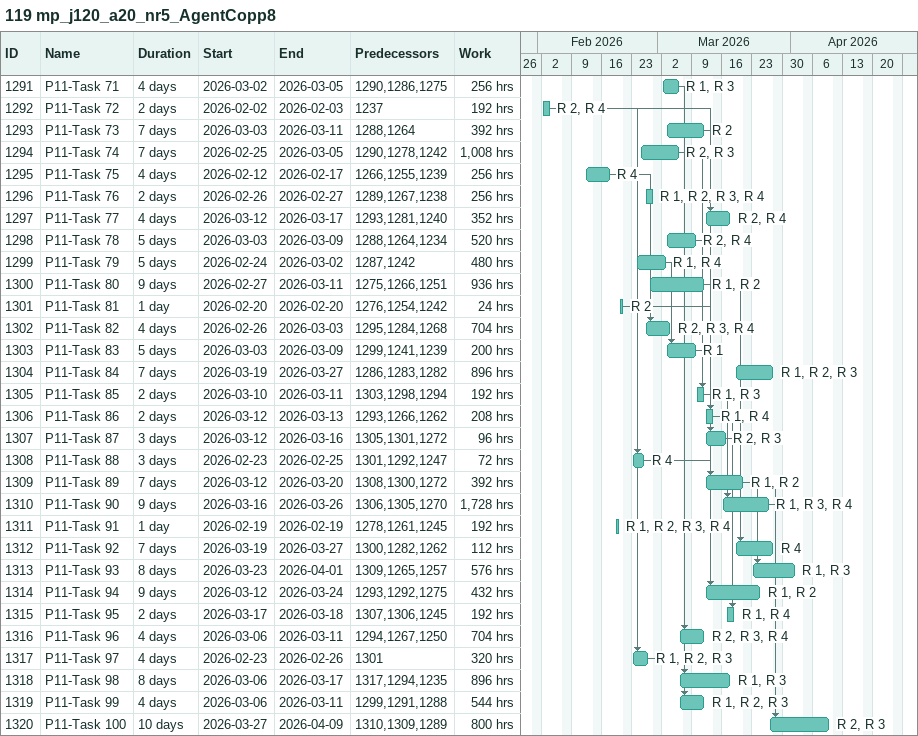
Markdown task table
119 mp_j120_a20_nr5_AgentCopp8

| ID | Task | Duration | Start | Finish | Predecessors | Resources | Work (h) |
|---|---|---|---|---|---|---|---|
| 1291 | P11-Task 71 | 4d | 2026-03-02 | 2026-03-05 | 1290, 1286, 1275 | R 1, R 3 | 256 |
| 1292 | P11-Task 72 | 2d | 2026-02-02 | 2026-02-03 | 1237 | R 2, R 4 | 192 |
| 1293 | P11-Task 73 | 7d | 2026-03-03 | 2026-03-11 | 1288, 1264 | R 2 | 392 |
| 1294 | P11-Task 74 | 7d | 2026-02-25 | 2026-03-05 | 1290, 1278, 1242 | R 2, R 3 | 1008 |
| 1295 | P11-Task 75 | 4d | 2026-02-12 | 2026-02-17 | 1266, 1255, 1239 | R 4 | 256 |
| 1296 | P11-Task 76 | 2d | 2026-02-26 | 2026-02-27 | 1289, 1267, 1238 | R 1, R 2, R 3, R 4 | 256 |
| 1297 | P11-Task 77 | 4d | 2026-03-12 | 2026-03-17 | 1293, 1281, 1240 | R 2, R 4 | 352 |
| 1298 | P11-Task 78 | 5d | 2026-03-03 | 2026-03-09 | 1288, 1264, 1234 | R 2, R 4 | 520 |
| 1299 | P11-Task 79 | 5d | 2026-02-24 | 2026-03-02 | 1287, 1242 | R 1, R 4 | 480 |
| 1300 | P11-Task 80 | 9d | 2026-02-27 | 2026-03-11 | 1275, 1266, 1251 | R 1, R 2 | 936 |
| 1301 | P11-Task 81 | 1d | 2026-02-20 | 2026-02-20 | 1276, 1254, 1242 | R 2 | 24 |
| 1302 | P11-Task 82 | 4d | 2026-02-26 | 2026-03-03 | 1295, 1284, 1268 | R 2, R 3, R 4 | 704 |
| 1303 | P11-Task 83 | 5d | 2026-03-03 | 2026-03-09 | 1299, 1241, 1239 | R 1 | 200 |
| 1304 | P11-Task 84 | 7d | 2026-03-19 | 2026-03-27 | 1286, 1283, 1282 | R 1, R 2, R 3 | 896 |
| 1305 | P11-Task 85 | 2d | 2026-03-10 | 2026-03-11 | 1303, 1298, 1294 | R 1, R 3 | 192 |
| 1306 | P11-Task 86 | 2d | 2026-03-12 | 2026-03-13 | 1293, 1266, 1262 | R 1, R 4 | 208 |
| 1307 | P11-Task 87 | 3d | 2026-03-12 | 2026-03-16 | 1305, 1301, 1272 | R 2, R 3 | 96 |
| 1308 | P11-Task 88 | 3d | 2026-02-23 | 2026-02-25 | 1301, 1292, 1247 | R 4 | 72 |
| 1309 | P11-Task 89 | 7d | 2026-03-12 | 2026-03-20 | 1308, 1300, 1272 | R 1, R 2 | 392 |
| 1310 | P11-Task 90 | 9d | 2026-03-16 | 2026-03-26 | 1306, 1305, 1270 | R 1, R 3, R 4 | 1728 |
| 1311 | P11-Task 91 | 1d | 2026-02-19 | 2026-02-19 | 1278, 1261, 1245 | R 1, R 2, R 3, R 4 | 192 |
| 1312 | P11-Task 92 | 7d | 2026-03-19 | 2026-03-27 | 1300, 1282, 1262 | R 4 | 112 |
| 1313 | P11-Task 93 | 8d | 2026-03-23 | 2026-04-01 | 1309, 1265, 1257 | R 1, R 3 | 576 |
| 1314 | P11-Task 94 | 9d | 2026-03-12 | 2026-03-24 | 1293, 1292, 1275 | R 1, R 2 | 432 |
| 1315 | P11-Task 95 | 2d | 2026-03-17 | 2026-03-18 | 1307, 1306, 1245 | R 1, R 4 | 192 |
| 1316 | P11-Task 96 | 4d | 2026-03-06 | 2026-03-11 | 1294, 1267, 1250 | R 2, R 3, R 4 | 704 |
| 1317 | P11-Task 97 | 4d | 2026-02-23 | 2026-02-26 | 1301 | R 1, R 2, R 3 | 320 |
| 1318 | P11-Task 98 | 8d | 2026-03-06 | 2026-03-17 | 1317, 1294, 1235 | R 1, R 3 | 896 |
| 1319 | P11-Task 99 | 4d | 2026-03-06 | 2026-03-11 | 1299, 1291, 1288 | R 1, R 2, R 3 | 544 |
| 1320 | P11-Task 100 | 10d | 2026-03-27 | 2026-04-09 | 1310, 1309, 1289 | R 2, R 3 | 800 |
